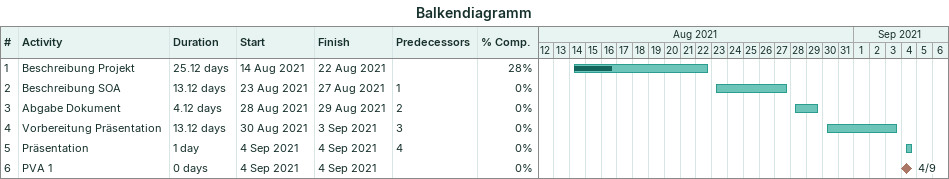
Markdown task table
Balkendiagramm

| ID | Task | Duration | Start | Finish | Predecessors | % complete |
|---|---|---|---|---|---|---|
| 1 | Beschreibung Projekt | 25.12d | 2021-08-14 | 2021-08-22 |  | 28 |
| 2 | Beschreibung SOA | 13.12d | 2021-08-23 | 2021-08-27 | 1 | 0 |
| 3 | Abgabe Dokument | 4.12d | 2021-08-28 | 2021-08-29 | 2 | 0 |
| 4 | Vorbereitung Präsentation | 13.12d | 2021-08-30 | 2021-09-03 | 3 | 0 |
| 5 | Präsentation | 1d | 2021-09-04 | 2021-09-04 | 4 | 0 |
| 6 | PVA 1 | 0d | 2021-09-04 | 2021-09-04 |  | 0 |
